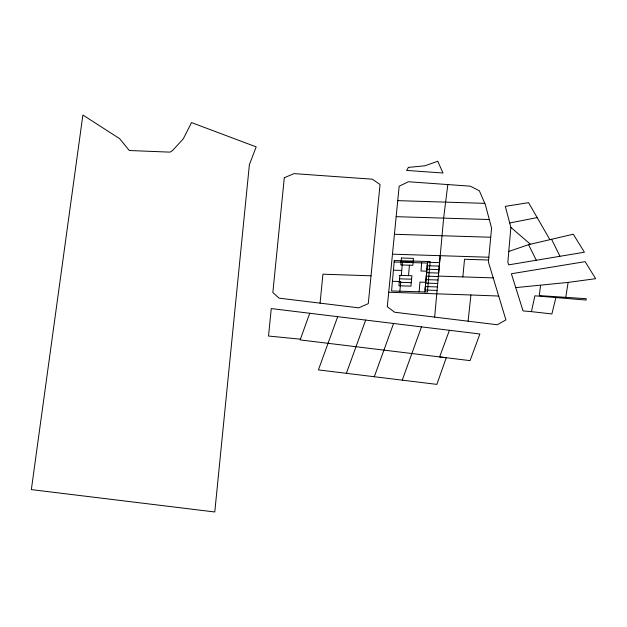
<?xml version="1.0" encoding="UTF-8"?>
<svg xmlns="http://www.w3.org/2000/svg" width="627" height="627" viewBox="0 0 627 627"><rect width="100%" height="100%" fill="white"/><g stroke="black" fill="none" stroke-linecap="round" stroke-linejoin="round"><path stroke-width="0.94" d="M549.887 239.655L528.561 202.654L505.307 206.354L510.88 227.389L507.846 262.133L508.677 264.86L584.403 252.211L573.266 234.208L528.569 244.671L536.234 260.142M399.869 291.194L400.739 281.539L392.424 281.288M401.288 275.41L402.471 262.266M408.506 275.629L409.439 265.213M419.11 291.774L419.98 282.119L425.717 282.283M421.705 262.878L420.976 271.005L426.721 271.178M424.855 291.947L427.449 263.058L394.156 262.008M440.217 255.691L434.652 317.113M488.582 260.017L488.394 261.953L505.918 319.919L497.25 324.747L394.61 312.23L387.29 306.705L399.164 186.211L408.412 181.752L470.313 186.172L479.341 190.773L485.353 204.661L491.568 228.095L488.582 260.017L464.536 259.249L462.851 276.899M320.06 303.147L322.936 274.203L371.027 275.802M468.095 321.189L470.908 294.98L498.708 296.046M540.568 285.41L539.259 295.599L586.316 298.711L586.073 300.059L534.878 295.811L531.437 311.643L523.051 310.921L511.381 273.748L585.109 261.647L595.65 278.694L568.109 282.401L515.613 287.628M447.819 184.565L443.626 218.157L438.367 276.092L493.214 277.894M565.773 297.347L568.109 282.401M555.82 297.88L551.893 313.955L531.437 311.643M402.26 380.15L421.485 326.879M374.295 376.733L393.576 323.485M309.738 313.273L300.153 339.905L470.07 360.627L479.867 333.995L271.264 308.578L268.521 336.041L300.404 339.168M346.37 373.316L365.651 320.076M337.702 316.674L318.406 369.899L436.847 384.382L446.267 357.719L439.645 356.92L449.41 330.288M508.763 251.435L530.277 244.091L510.88 227.389M509.712 222.985L537.096 217.6M489.287 219.521L396.162 216.668M490.714 237.241L394.422 234.279M401.115 261.483L413.138 261.843M439.598 262.635L427.567 262.274L425.075 290.042L437.097 290.403M427.261 265.746L439.284 266.107M426.948 269.218L438.971 269.579M393.427 270.182L401.735 270.433M426.634 272.69L438.657 273.051M426.321 276.162L438.351 276.523M399.556 278.835L411.578 279.195M426.007 279.634L438.038 279.995M399.242 282.307L411.265 282.667M425.702 283.106L437.724 283.467M425.388 286.57L437.411 286.931M397.737 200.64L484.781 203.344M392.463 254.178L488.841 257.235M388.701 292.245L470.908 294.98M551.556 239.255L559.911 256.098M394.289 260.518L391.561 290.952L427.418 292.025L430.153 261.592L394.289 260.518M399.869 275.371L398.929 285.779L410.959 286.139L411.892 275.731L399.869 275.371M401.429 258.01L400.802 264.955L412.825 265.315L413.452 258.371L401.429 258.01M249.381 164.705L214.779 511.977L31.35 489.609L82.882 115.023L119.616 138.653L129.327 150.511L169.901 152.134L172.339 150.723L183.256 138.896L191.517 122.586L256.177 146.883L249.381 164.705M284.297 177.747L272.855 292.543L279.101 298.162L358.73 307.849L368.284 303.633L380.04 184.526L372.32 179.189L294.024 173.624L284.297 177.747M408.412 167.401L406.617 170.419L442.983 173.013L437.771 161.249L424.894 165.787L408.412 167.401"/></g></svg>
